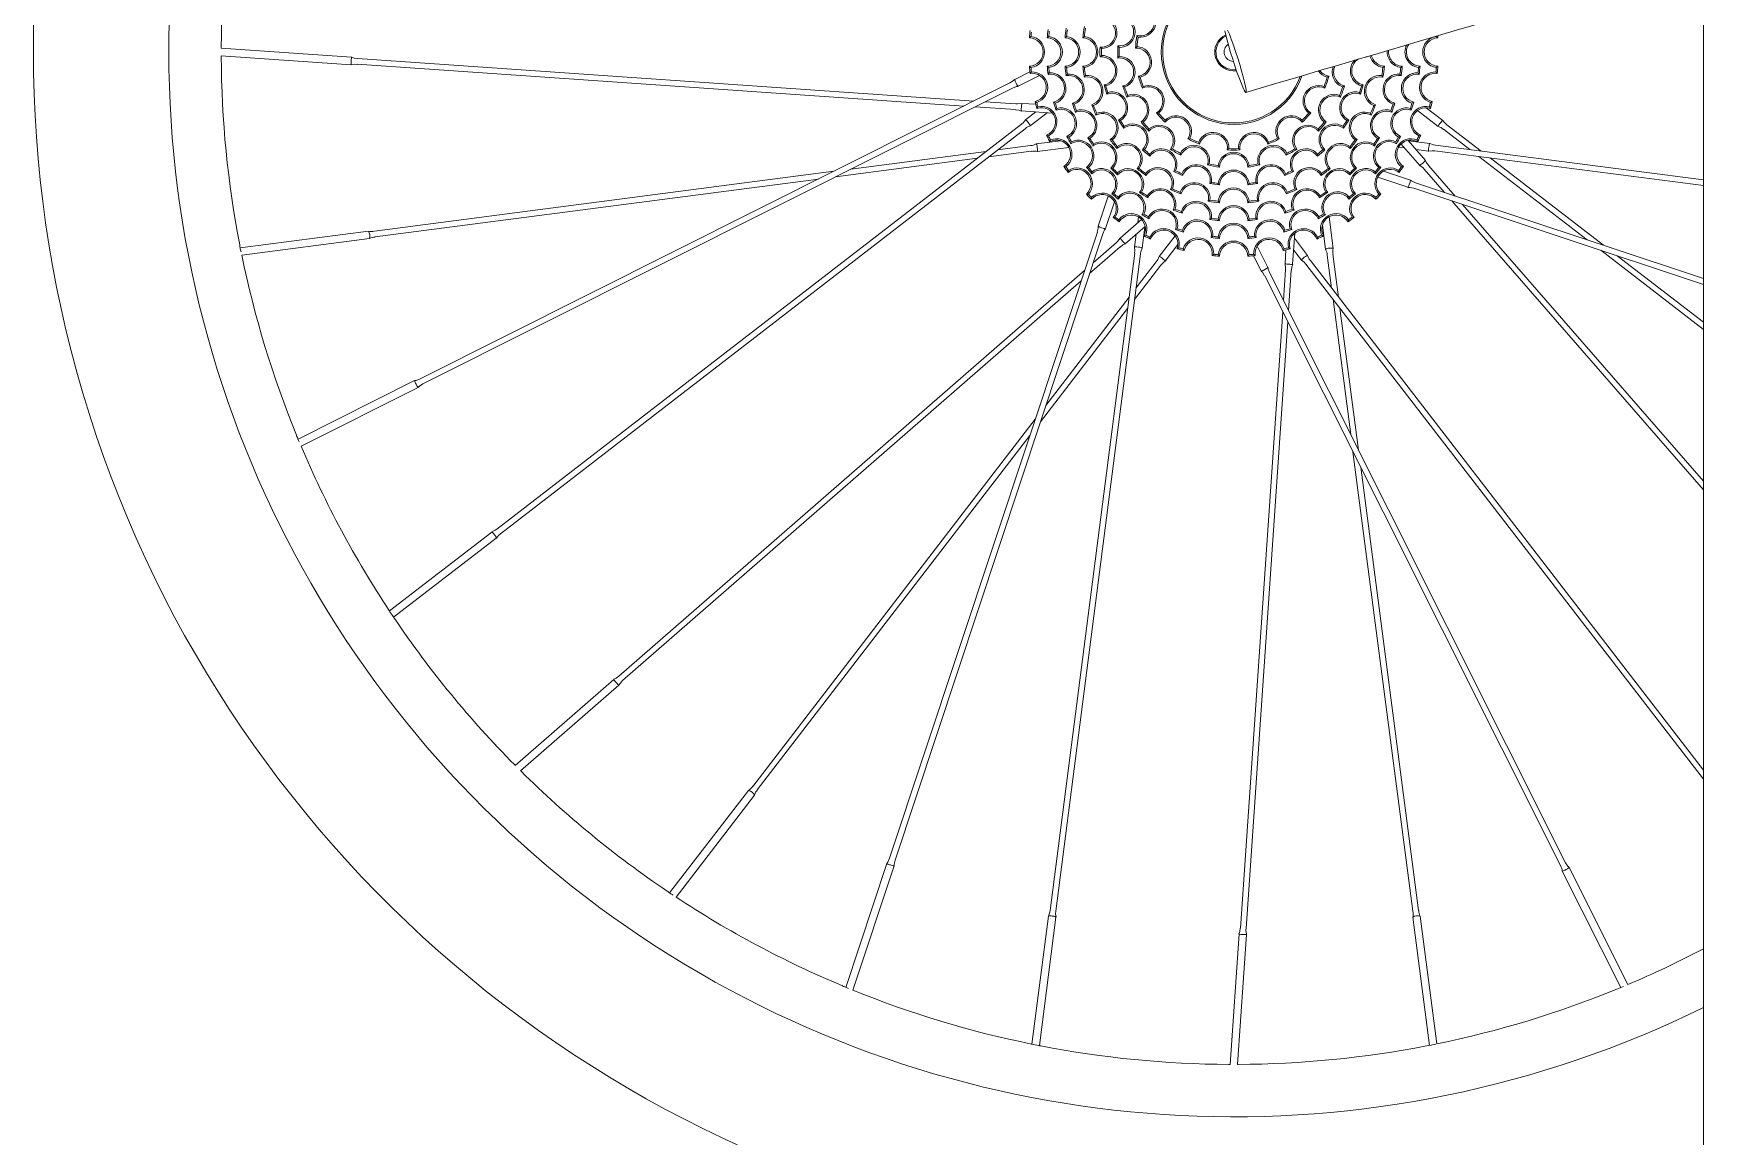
# Model space of a CAD drawing. Header units: millimetres. Extents: x 468 to 13607, y -402 to 3127.
# Drawn here: x 470.2 to 918.4, y 2066.1 to 2362.2 of the extents above; entities that cross this region are included whole.
import ezdxf

# ---------------------------------------------------------------- set-up
doc = ezdxf.new("R2010")
doc.units = ezdxf.units.MM
doc.layers.add('ZANO_R', color=7, linetype='Continuous', lineweight=0)

msp = doc.modelspace()

# ---------------------------------------------------------------- linework, layer by layer
at = {"layer": 'ZANO_R'}
msp.add_line((918.45, 2836.59), (918.45, 2036.59), dxfattribs=at)
at = {"layer": 'ZANO_R', "color": 253}
for p, q in [((555.64, 2355.76), (520.63, 2358.17)), ((737.54, 2361), (737.94, 2361.35)), ((742.31, 2361), (742.72, 2361.35)), ((747.09, 2361), (747.5, 2361.35)), ((751.87, 2361), (752.29, 2361.34)), ((756.48, 2358.51), (756.85, 2358.11)), ((761.26, 2358.81), (761.62, 2358.41)), ((766, 2358.25), (766.4, 2358.62)), ((766.36, 2361.64), (766.67, 2361.19)), ((846.72, 2361.35), (847.13, 2361)), ((520.63, 2356.13), (555.5, 2353.73)), ((557.09, 2353.88), (719.96, 2342.69)), ((722.64, 2344.03), (557.2, 2355.4)), ((737.54, 2353.39), (737.94, 2353.04)), ((742.31, 2353.39), (742.72, 2353.04)), ((747.09, 2353.39), (747.5, 2353.04)), ((751.87, 2353.39), (752.29, 2353.05)), ((756.48, 2355.88), (756.85, 2356.28)), ((761.26, 2355.58), (761.62, 2355.98)), ((828.19, 2355.88), (827.81, 2355.9)), ((832.38, 2353.05), (832.79, 2353.39)), ((837.16, 2353.04), (837.57, 2353.39)), ((841.94, 2353.04), (842.35, 2353.39)), ((846.72, 2353.04), (847.13, 2353.39)), ((732.27, 2348.87), (574.06, 2269.48)), ((737.66, 2351.86), (733.57, 2349.8)), ((734.48, 2347.99), (740.26, 2350.89)), ((737.71, 2351.43), (738.05, 2351.84)), ((742.53, 2351.17), (742.86, 2351.59)), ((747.38, 2350.84), (747.7, 2351.27)), ((752.26, 2350.4), (752.58, 2350.84)), ((766.79, 2350.69), (767.26, 2350.41)), ((817.4, 2350.41), (817.87, 2350.69)), ((832.09, 2350.84), (832.4, 2350.4)), ((836.96, 2351.27), (837.29, 2350.84)), ((841.8, 2351.59), (842.13, 2351.17)), ((846.62, 2351.84), (846.96, 2351.43)), ((574.75, 2268.12), (732.96, 2347.51)), ((757.56, 2348.35), (758.03, 2348.08)), ((758.3, 2345.84), (758.54, 2346.32)), ((762.58, 2348.09), (763.06, 2347.83)), ((763.69, 2345.05), (763.89, 2345.55)), ((767.85, 2347.45), (768.06, 2347.95)), ((816.6, 2347.95), (816.82, 2347.45)), ((820.78, 2345.55), (820.98, 2345.05)), ((821.6, 2347.83), (822.08, 2348.09)), ((826.12, 2346.32), (826.36, 2345.84)), ((826.64, 2348.08), (827.1, 2348.35)), ((722.95, 2342.48), (733.8, 2341.74)), ((733.91, 2343.26), (725.62, 2343.83)), ((735.37, 2341.38), (743.68, 2340.8)), ((739.23, 2343.15), (735.51, 2343.4)), ((739.28, 2341.11), (736.5, 2338.96)), ((737.74, 2337.35), (742.33, 2340.9)), ((739.03, 2343.93), (739.49, 2343.66)), ((739.54, 2342.03), (739.8, 2342.5)), ((744.02, 2343.7), (744.49, 2343.44)), ((744.66, 2341.57), (744.91, 2342.05)), ((749.07, 2343.42), (749.55, 2343.17)), ((749.92, 2340.99), (750.14, 2341.48)), ((754.23, 2343.05), (754.73, 2342.82)), ((755.39, 2340.26), (755.58, 2340.77)), ((771.65, 2340.87), (772.19, 2340.8)), ((812.47, 2340.8), (813.02, 2340.87)), ((829.09, 2340.77), (829.28, 2340.26)), ((829.94, 2342.82), (830.43, 2343.05)), ((834.52, 2341.48), (834.75, 2340.99)), ((835.11, 2343.17), (835.59, 2343.42)), ((839.76, 2342.05), (840, 2341.57)), ((840.18, 2343.44), (840.65, 2343.7)), ((841.68, 2341.47), (847.24, 2337.19)), ((848.48, 2338.8), (844.04, 2342.22)), ((844.86, 2342.5), (845.12, 2342.03)), ((845.17, 2343.66), (845.63, 2343.93)), ((735.41, 2337.8), (594.62, 2229.13)), ((595.55, 2227.92), (736.34, 2336.59)), ((761.46, 2338.91), (761.99, 2338.78)), ((762.88, 2336.71), (762.97, 2337.24)), ((767.49, 2338.46), (768.03, 2338.38)), ((769.57, 2335.98), (769.59, 2336.53)), ((773.93, 2338.33), (773.92, 2338.88)), ((810.74, 2338.88), (810.73, 2338.33)), ((815.08, 2336.53), (815.1, 2335.98)), ((816.64, 2338.38), (817.17, 2338.46)), ((821.69, 2337.24), (821.78, 2336.71)), ((822.68, 2338.78), (823.2, 2338.91)), ((848.64, 2336.44), (855.74, 2330.98)), ((858.74, 2330.59), (849.57, 2337.64)), ((737.83, 2332.06), (728.96, 2330.9)), ((745.91, 2333.37), (739.36, 2332.51)), ((739.62, 2330.5), (748.08, 2331.6)), ((742.14, 2334.88), (742.65, 2334.69)), ((742.97, 2333.09), (743.15, 2333.6)), ((747.58, 2334.54), (748.09, 2334.37)), ((748.63, 2332.57), (748.77, 2333.09)), ((753.22, 2334.14), (753.74, 2334)), ((754.59, 2331.96), (754.69, 2332.49)), ((759.19, 2333.67), (759.73, 2333.58)), ((761.03, 2331.28), (761.08, 2331.81)), ((767.86, 2330.96), (768.4, 2330.98)), ((775.39, 2331.09), (775.93, 2331.21)), ((780.08, 2333.86), (780.6, 2334.02)), ((783.19, 2332.48), (782.96, 2332.97)), ((790.63, 2330.9), (791.04, 2331.26)), ((793.62, 2331.26), (794.04, 2330.9)), ((801.7, 2332.97), (801.47, 2332.48)), ((804.06, 2334.02), (804.59, 2333.86)), ((808.74, 2331.21), (809.27, 2331.09)), ((816.26, 2330.98), (816.8, 2330.96)), ((823.58, 2331.81), (823.63, 2331.28)), ((824.94, 2333.58), (825.47, 2333.67)), ((829.97, 2332.49), (830.08, 2331.96)), ((830.92, 2334), (831.44, 2334.14)), ((835.89, 2333.09), (836.04, 2332.57)), ((836.58, 2334.37), (837.09, 2334.54)), ((836.61, 2331.65), (838.19, 2331.45)), ((837.28, 2332.49), (842.27, 2326.76)), ((843.8, 2328.1), (839.13, 2333.46)), ((844.97, 2332.62), (839.21, 2333.36)), ((841.22, 2331.06), (844.71, 2330.61)), ((841.51, 2333.6), (841.69, 2333.09)), ((842.02, 2334.69), (842.52, 2334.88)), ((918.45, 2322.91), (846.49, 2332.17)), ((685.5, 2323.69), (723.56, 2328.66)), ((725.96, 2330.51), (689.63, 2325.77)), ((726.57, 2329.05), (738.03, 2330.55)), ((746.78, 2326.5), (747.31, 2326.4)), ((769.84, 2329.24), (769.79, 2329.78)), ((778.2, 2329.48), (778.03, 2329.99)), ((785.34, 2326.87), (785.8, 2327.16)), ((788.53, 2326.31), (788.19, 2326.74)), ((796.47, 2326.74), (796.13, 2326.31)), ((798.86, 2327.16), (799.32, 2326.87)), ((806.64, 2329.99), (806.47, 2329.48)), ((814.88, 2329.78), (814.82, 2329.24)), ((837.35, 2326.4), (837.88, 2326.5)), ((851.8, 2318.54), (844.65, 2326.74)), ((846.3, 2330.66), (918.45, 2321.37)), ((858.13, 2329.13), (887.17, 2306.8)), ((891.57, 2305.34), (861.14, 2328.75)), ((685.04, 2325.17), (561.73, 2309.08)), ((561.93, 2307.57), (680.9, 2323.09)), ((747.91, 2324.89), (748, 2325.42)), ((752.86, 2326.24), (753.39, 2326.18)), ((754.27, 2324.52), (754.31, 2325.05)), ((759.33, 2326.01), (759.87, 2326)), ((761.15, 2324.2), (761.13, 2324.73)), ((766.41, 2325.89), (766.95, 2325.95)), ((768.81, 2324.06), (768.72, 2324.59)), ((776.24, 2325.13), (776.76, 2325.3)), ((778.63, 2324.04), (778.42, 2324.54)), ((785.93, 2321.89), (786.38, 2322.2)), ((788.53, 2321.52), (788.19, 2321.94)), ((796.48, 2321.94), (796.14, 2321.52)), ((798.29, 2322.2), (798.73, 2321.89)), ((806.24, 2324.54), (806.03, 2324.04)), ((807.9, 2325.3), (808.42, 2325.13)), ((815.95, 2324.59), (815.86, 2324.06)), ((817.71, 2325.95), (818.25, 2325.89)), ((823.53, 2324.73), (823.52, 2324.2)), ((824.79, 2326), (825.33, 2326.01)), ((830.35, 2325.05), (830.39, 2324.52)), ((830.99, 2323.57), (839.11, 2320.87)), ((831.27, 2326.18), (831.81, 2326.24)), ((839.75, 2322.8), (832.52, 2325.2)), ((836.67, 2325.42), (836.75, 2324.89)), ((918.45, 2296.42), (841.17, 2322.06)), ((843.5, 2325.74), (848.95, 2319.48)), ((752.8, 2319.06), (753.34, 2319.05)), ((754.19, 2317.67), (754.19, 2318.2)), ((758.7, 2318.54), (756.01, 2310.42)), ((759.65, 2319.13), (760.19, 2319.18)), ((761.38, 2317.72), (761.32, 2318.25)), ((767.1, 2319.45), (767.63, 2319.56)), ((769.27, 2318.08), (769.14, 2318.61)), ((775.4, 2320.25), (775.9, 2320.44)), ((778.18, 2319.1), (777.96, 2319.59)), ((785.54, 2317.13), (785.97, 2317.44)), ((798.69, 2317.44), (799.13, 2317.13)), ((806.7, 2319.59), (806.48, 2319.1)), ((808.76, 2320.44), (809.27, 2320.25)), ((815.52, 2318.61), (815.39, 2318.08)), ((817.04, 2319.56), (817.56, 2319.45)), ((823.35, 2318.25), (823.29, 2317.72)), ((824.47, 2319.18), (825.01, 2319.13)), ((830.48, 2318.2), (830.47, 2317.67)), ((831.32, 2319.05), (831.86, 2319.06)), ((840.69, 2320.61), (918.45, 2294.82)), ((757.94, 2309.78), (760.33, 2317.01)), ((760.03, 2312.77), (760.56, 2312.86)), ((766.79, 2312.92), (766.58, 2311.34)), ((767.71, 2313.49), (768.22, 2313.64)), ((769.67, 2312.44), (769.51, 2312.95)), ((776.13, 2314.78), (776.62, 2315)), ((778.55, 2313.93), (778.31, 2314.41)), ((788.53, 2316.73), (788.18, 2317.15)), ((796.48, 2317.15), (796.14, 2316.73)), ((806.35, 2314.41), (806.11, 2313.93)), ((808.04, 2315), (808.53, 2314.78)), ((815.15, 2312.95), (814.99, 2312.44)), ((816.44, 2313.64), (816.96, 2313.49)), ((819.03, 2304.48), (817.93, 2312.95)), ((824.11, 2312.86), (824.64, 2312.77)), ((850.92, 2317.22), (918.45, 2239.73)), ((918.45, 2242.05), (853.76, 2316.28)), ((560.14, 2309.13), (525.73, 2304.64)), ((755.75, 2308.84), (700.02, 2140.83)), ((701.46, 2140.35), (757.2, 2308.36)), ((761.64, 2311.64), (761.54, 2312.17)), ((767.63, 2312.25), (761.9, 2307.26)), ((763.24, 2305.73), (768.6, 2310.4)), ((767.76, 2304.56), (768.5, 2310.31)), ((776.71, 2309.53), (777.18, 2309.77)), ((778.84, 2308.88), (778.58, 2309.35)), ((785.98, 2312.24), (786.4, 2312.57)), ((788.53, 2311.95), (788.18, 2312.37)), ((796.48, 2312.37), (796.14, 2311.95)), ((798.26, 2312.57), (798.69, 2312.24)), ((806.08, 2309.35), (805.82, 2308.88)), ((807.48, 2309.77), (807.96, 2309.53)), ((808.15, 2300.23), (808.72, 2308.54)), ((816.16, 2310.77), (817.02, 2304.22)), ((823.12, 2312.17), (823.03, 2311.64)), ((526.17, 2302.65), (560.41, 2307.11)), ((753.67, 2297.73), (761.88, 2304.88)), ((760.87, 2306.03), (754.62, 2300.57)), ((766.19, 2308.3), (765.74, 2304.82)), ((768.23, 2307.84), (768.74, 2308.02)), ((770.01, 2307.01), (769.82, 2307.51)), ((776.61, 2307.85), (772.33, 2302.28)), ((773.94, 2301.04), (777.35, 2305.49)), ((777.17, 2304.4), (777.64, 2304.67)), ((779.07, 2303.89), (778.79, 2304.35)), ((786.31, 2307.39), (786.73, 2307.73)), ((788.52, 2307.17), (788.18, 2307.58)), ((796.49, 2307.58), (796.14, 2307.17)), ((797.94, 2307.73), (798.36, 2307.39)), ((801.54, 2299.35), (798.64, 2305.12)), ((805.87, 2304.35), (805.6, 2303.89)), ((806.38, 2304.09), (806.12, 2300.37)), ((807.03, 2304.67), (807.49, 2304.4)), ((808.42, 2304.14), (810.57, 2301.36)), ((812.17, 2302.6), (808.63, 2307.19)), ((814.84, 2307.51), (814.65, 2307.01)), ((815.93, 2308.02), (816.43, 2307.84)), ((890.84, 2303.98), (918.45, 2282.74)), ((765.8, 2303.23), (743.08, 2126.83)), ((744.59, 2126.64), (767.31, 2303.04)), ((765.73, 2290.79), (772.78, 2299.96)), ((771.57, 2300.88), (766.12, 2293.79)), ((786.57, 2302.57), (786.98, 2302.91)), ((788.52, 2302.4), (788.18, 2302.81)), ((796.49, 2302.81), (796.14, 2302.4)), ((797.67, 2302.53), (799.72, 2298.43)), ((797.68, 2302.91), (798.1, 2302.57)), ((811.73, 2300.27), (918.45, 2162.01)), ((918.45, 2164.5), (812.93, 2301.2)), ((817.47, 2302.7), (818.63, 2293.83)), ((820.48, 2291.43), (818.98, 2302.9)), ((918.45, 2284.67), (895.24, 2302.52)), ((752.36, 2298.61), (627.34, 2189.66)), ((628.34, 2188.51), (751.41, 2295.76)), ((800.66, 2297.13), (880.05, 2138.92)), ((881.41, 2139.61), (802.02, 2297.82)), ((806.27, 2298.77), (805.7, 2290.49)), ((807.04, 2287.81), (807.79, 2298.67)), ((764.27, 2291.39), (741.94, 2262.35)), ((819.02, 2290.82), (823.76, 2254.5)), ((740.48, 2257.96), (763.88, 2288.39)), ((805.49, 2287.5), (794.13, 2122.06)), ((825.84, 2250.36), (820.87, 2288.43)), ((795.65, 2121.96), (806.84, 2284.82)), ((572.53, 2269), (541.25, 2253.29)), ((542.07, 2251.43), (573.45, 2267.18)), ((739.11, 2258.68), (663.3, 2160.11)), ((664.5, 2159.18), (737.66, 2254.29)), ((824.36, 2249.91), (840.45, 2126.59)), ((841.96, 2126.79), (826.44, 2245.77)), ((593.22, 2228.37), (565.79, 2207.2)), ((566.91, 2205.49), (594.46, 2226.76)), ((625.98, 2188.81), (599.52, 2165.75)), ((600.96, 2164.32), (627.31, 2187.28)), ((662.14, 2159.02), (640.98, 2131.52)), ((642.7, 2130.42), (663.75, 2157.79)), ((699.28, 2139.41), (688.26, 2106.18)), ((690.15, 2105.45), (701.21, 2138.77)), ((898.09, 2106.93), (882.35, 2138.31)), ((880.53, 2137.4), (896.23, 2106.11)), ((742.63, 2125.31), (738.21, 2090.94)), ((740.2, 2090.54), (744.65, 2125.05)), ((840.4, 2125.01), (844.89, 2090.6)), ((846.88, 2091.03), (842.41, 2125.27)), ((793.77, 2120.5), (791.36, 2085.49)), ((793.4, 2085.49), (795.79, 2120.36))]:
    msp.add_line(p, q, dxfattribs=at)
at = {"layer": 'ZANO_R', "color": 253, "flags": 128}
for points in [[(795.64, 2346.34), (803.31, 2348.6), (809.9, 2350.55), (815.4, 2352.18), (819.82, 2353.48), (823.16, 2354.47), (825.72, 2355.22), (828.37, 2356.01), (831.14, 2356.82), (840.69, 2359.64), (851.52, 2362.83), (865.47, 2366.93), (879.72, 2371.1), (894.25, 2375.33), (918.45, 2382.35)], [(789.97, 2362.87), (790.23, 2361.71), (790.59, 2360.32), (791.02, 2358.73), (791.53, 2357.02), (792.08, 2355.25), (792.65, 2353.48), (793.23, 2351.79), (793.8, 2350.23), (794.32, 2348.88), (794.78, 2347.77), (795.16, 2346.96), (795.45, 2346.48), (795.64, 2346.33), (795.71, 2346.54), (795.68, 2347.09), (795.53, 2347.95), (795.27, 2349.11), (794.91, 2350.5), (794.48, 2352.09), (793.97, 2353.8), (793.42, 2355.57)], [(793.42, 2355.57), (792.85, 2357.34), (792.27, 2359.03), (791.7, 2360.59), (791.18, 2361.94), (790.72, 2363.05)], [(520.62, 2358.17), (520.62, 2358.18), (520.63, 2358.39), (520.64, 2358.46), (520.64, 2358.46)], [(520.64, 2355.94), (520.64, 2355.93), (520.63, 2356.05), (520.63, 2356.13)], [(555.5, 2353.73), (555.48, 2353.81), (555.48, 2354.03), (555.49, 2354.36), (555.51, 2354.75), (555.54, 2355.14), (555.58, 2355.47), (555.61, 2355.69), (555.64, 2355.76), (555.64, 2355.76)], [(555.5, 2353.73), (556.66, 2353.89), (557.09, 2353.84)], [(557.2, 2355.44), (556.31, 2355.54), (555.65, 2355.79)], [(733.55, 2349.83), (733.19, 2349.46), (732.27, 2348.88)], [(732.96, 2347.5), (734.09, 2347.91), (734.48, 2347.96)], [(733.8, 2341.7), (734.69, 2341.6), (735.35, 2341.35)], [(735.5, 2343.4), (734.35, 2343.25), (733.91, 2343.3)], [(736.47, 2338.97), (735.95, 2338.28), (735.39, 2337.83)], [(736.36, 2336.57), (736.76, 2336.89), (737.74, 2337.34)], [(736.49, 2338.96), (736.5, 2338.96), (736.59, 2338.93), (736.76, 2338.79), (736.98, 2338.54), (737.23, 2338.24), (737.46, 2337.93), (737.63, 2337.65), (737.73, 2337.45), (737.74, 2337.35), (737.73, 2337.35)], [(847.74, 2338.09), (847.99, 2338.39), (848.22, 2338.63), (848.39, 2338.78), (848.48, 2338.8), (848.49, 2338.79)], [(739.64, 2331.52), (739.68, 2331.14), (739.69, 2330.81), (739.67, 2330.58), (739.62, 2330.5), (739.61, 2330.5)], [(844.71, 2330.61), (844.71, 2330.61), (844.66, 2330.69), (844.65, 2330.91), (844.66, 2331.25), (844.7, 2331.63), (844.76, 2332.02), (844.83, 2332.34), (844.9, 2332.55), (844.97, 2332.62), (844.97, 2332.62)], [(846.5, 2332.2), (845.98, 2332.26), (844.98, 2332.63)], [(842.27, 2326.76), (843.2, 2326.06), (843.47, 2325.71)], [(844.68, 2326.76), (844.12, 2327.47), (843.83, 2328.11)], [(844.72, 2330.58), (845.58, 2330.7), (846.29, 2330.62)], [(841.17, 2322.07), (840.08, 2322.57), (839.77, 2322.82)], [(839.11, 2320.84), (839.62, 2320.84), (840.69, 2320.6)], [(755.97, 2310.42), (755.98, 2309.91), (755.74, 2308.84)], [(757.2, 2308.35), (757.71, 2309.45), (757.95, 2309.76)], [(761.9, 2307.26), (761.19, 2306.33), (760.85, 2306.06)], [(761.9, 2304.85), (762.6, 2305.41), (763.25, 2305.7)], [(765.72, 2304.81), (765.84, 2303.95), (765.76, 2303.23)], [(765.74, 2304.82), (765.74, 2304.82), (765.83, 2304.86), (766.05, 2304.88), (766.38, 2304.87), (766.77, 2304.83), (767.15, 2304.77), (767.48, 2304.7), (767.69, 2304.62), (767.76, 2304.56), (767.76, 2304.56)], [(767.34, 2303.03), (767.4, 2303.54), (767.77, 2304.55)], [(818, 2304.5), (818.39, 2304.54), (818.72, 2304.55), (818.95, 2304.53), (819.03, 2304.48), (819.03, 2304.48)], [(773.23, 2301.78), (773.53, 2301.54), (773.77, 2301.31), (773.91, 2301.14), (773.94, 2301.04), (773.93, 2301.04)], [(806.12, 2300.36), (806.28, 2299.21), (806.23, 2298.78)], [(807.83, 2298.66), (807.93, 2299.56), (808.18, 2300.21)], [(810.56, 2301.33), (811.25, 2300.81), (811.7, 2300.25)], [(810.57, 2301.36), (810.57, 2301.36), (810.59, 2301.45), (810.74, 2301.62), (810.98, 2301.84), (811.29, 2302.09), (811.6, 2302.32), (811.88, 2302.5), (812.08, 2302.6), (812.17, 2302.6), (812.18, 2302.6)], [(812.96, 2301.23), (812.64, 2301.63), (812.19, 2302.6)], [(799.7, 2298.41), (800.06, 2298.06), (800.65, 2297.13)], [(802.03, 2297.82), (801.61, 2298.95), (801.57, 2299.34)], [(574.06, 2269.48), (572.93, 2269.07), (572.53, 2269.02)], [(573.47, 2267.16), (573.82, 2267.52), (574.75, 2268.11)], [(541.54, 2252.6), (541.39, 2252.94), (541.23, 2253.33), (541.08, 2253.71), (540.96, 2254.04), (540.88, 2254.27), (540.84, 2254.39), (540.84, 2254.38)], [(594.59, 2229.15), (594.19, 2228.83), (593.22, 2228.38)], [(594.49, 2226.75), (595.01, 2227.44), (595.57, 2227.89)], [(567.13, 2205.2), (567.09, 2205.25), (566.97, 2205.4), (566.79, 2205.66), (566.56, 2205.98), (566.33, 2206.33), (566.1, 2206.67), (565.92, 2206.97), (565.79, 2207.19), (565.73, 2207.3), (565.73, 2207.29)], [(627.32, 2189.69), (626.61, 2189.13), (625.97, 2188.84)], [(627.31, 2187.28), (627.24, 2187.32), (627.09, 2187.48), (626.86, 2187.72), (626.6, 2188.01), (626.35, 2188.3), (626.14, 2188.56), (626.01, 2188.74), (625.98, 2188.81), (625.98, 2188.81)], [(627.32, 2187.28), (628.02, 2188.21), (628.36, 2188.48)], [(599.53, 2165.74), (599.42, 2165.86), (599.33, 2165.96), (599.33, 2165.96)], [(601.11, 2164.19), (601.08, 2164.21), (600.95, 2164.33)], [(700.01, 2140.83), (699.5, 2139.74), (699.26, 2139.43)], [(701.24, 2138.78), (701.23, 2139.28), (701.47, 2140.35)], [(880.04, 2138.92), (880.46, 2137.79), (880.5, 2137.4)], [(882.37, 2138.34), (882.01, 2138.69), (881.42, 2139.62)], [(641.9, 2130.91), (641.66, 2131.06), (641.3, 2131.3), (640.96, 2131.53), (640.67, 2131.74), (640.46, 2131.9), (640.35, 2131.99), (640.35, 2131.99)], [(743.05, 2126.84), (742.99, 2126.32), (742.62, 2125.32)], [(744.67, 2125.06), (744.55, 2125.92), (744.63, 2126.63)], [(794.09, 2122.07), (793.99, 2121.17), (793.74, 2120.51)], [(795.8, 2120.36), (795.64, 2121.52), (795.69, 2121.95)], [(688.95, 2105.91), (688.77, 2105.97), (688.39, 2106.13), (688, 2106.29), (687.65, 2106.45), (687.38, 2106.57), (687.22, 2106.65), (687.19, 2106.67), (687.24, 2106.64)], [(740.56, 2090.48), (740.57, 2090.48), (740.47, 2090.49), (740.25, 2090.52), (739.91, 2090.57), (739.52, 2090.64), (739.1, 2090.73), (738.71, 2090.81), (738.39, 2090.89), (738.17, 2090.95), (738.08, 2090.97), (738.09, 2090.97)]]:
    msp.add_lwpolyline(points, dxfattribs=at)
at = {"layer": 'ZANO_R', "color": 253}
for centre, radius, start, end in [((792.33, 2357.19), 322.1, 66.9494, 264.4729), ((792.33, 2357.19), 285.75, 63.8099, 180), ((792.33, 2357.19), 271.7, 169.0167, 179.7325), ((792.33, 2357.19), 19.43, 42.2507, 180), ((792.33, 2357.19), 19.05, 42.8501, 339.6792), ((767.27, 2365.34), 3.81, 256.1455, 67.8545), ((767.27, 2365.34), 4.19, 261.7744, 62.2256), ((792.33, 2357.19), 54.93, 173.9751, 176.0249), ((792.33, 2357.19), 54.55, 174.3698, 175.6302), ((792.33, 2357.19), 50.17, 173.1026, 175.6474), ((792.33, 2357.19), 49.78, 173.5365, 175.2135), ((792.33, 2357.19), 45.4, 171.9523, 175.1906), ((792.33, 2357.19), 45.02, 172.4339, 174.7089), ((792.33, 2357.19), 40.64, 170.3734, 174.6266), ((792.33, 2357.19), 40.26, 170.9146, 174.0854), ((756.82, 2362.3), 3.81, 264.8619, 78.7745), ((756.82, 2362.3), 4.19, 270.3775, 73.2589), ((761.69, 2362.6), 3.81, 263.5101, 76.4899), ((761.69, 2362.6), 4.19, 269.0734, 70.9266), ((737.4, 2357.19), 3.81, 271.9875, 88.0125), ((737.4, 2357.19), 4.19, 277.397, 82.603), ((742.17, 2357.19), 3.81, 272.1763, 87.8237), ((742.17, 2357.19), 4.19, 277.6046, 82.3954), ((746.93, 2357.19), 3.81, 272.4047, 87.5953), ((746.93, 2357.19), 4.19, 277.8559, 82.1441), ((751.69, 2357.19), 3.81, 272.6867, 87.3133), ((751.69, 2357.19), 4.19, 278.1662, 81.8338), ((792.33, 2357.19), 35.88, 177.9056, 182.0944), ((792.33, 2357.19), 35.5, 178.5229, 181.4771), ((792.33, 2357.19), 31.12, 177.0202, 182.9798), ((792.33, 2357.19), 30.73, 177.7388, 182.2612), ((792.33, 2357.19), 26.35, 170.291, 177.709), ((766.12, 2354.44), 3.81, 280.1455, 91.8545), ((792.33, 2357.19), 25.97, 171.1504, 176.8496), ((766.12, 2354.44), 4.19, 285.7744, 86.2256), ((792.33, 2357.19), 5.08, 114.7068, 278.6847), ((792.33, 2357.19), 4.76, 115.4603, 277.9838), ((792.33, 2357.19), 2.54, 125.1186, 268.5407), ((837.73, 2357.19), 3.81, 172.5982, 267.5953), ((842.5, 2357.19), 4.19, 152.7827, 262.3954), ((842.5, 2357.19), 3.81, 146.6692, 267.8237), ((847.26, 2357.19), 4.19, 97.397, 262.603), ((847.26, 2357.19), 3.81, 91.9875, 268.0125), ((792.33, 2357.19), 54.93, 3.9751, 4.5176), ((792.33, 2357.19), 285.75, 180, 296.1901), ((792.33, 2357.19), 271.7, 180.2646, 190.9836), ((792.33, 2357.19), 54.93, 183.9751, 186.0249), ((792.33, 2357.19), 50.17, 184.3526, 186.8974), ((792.33, 2357.19), 45.4, 184.8094, 188.0477), ((792.33, 2357.19), 40.64, 185.3734, 189.6266), ((756.82, 2352.09), 3.81, 281.2255, 95.1381), ((756.82, 2352.09), 4.19, 286.7411, 89.6225), ((761.69, 2351.79), 3.81, 283.5101, 96.4899), ((761.69, 2351.79), 4.19, 289.0734, 90.9266), ((792.33, 2357.19), 19.43, 180, 340.6619), ((822.97, 2351.79), 4.19, 159.5346, 250.9266), ((822.97, 2351.79), 3.81, 154.8192, 256.4899), ((827.84, 2352.09), 4.19, 136.3113, 253.2589), ((827.84, 2352.09), 3.81, 121.4777, 258.7745), ((832.97, 2357.19), 4.19, 194.2399, 261.8338), ((832.97, 2357.19), 3.81, 193.977, 267.3133), ((792.33, 2357.19), 40.64, 350.3734, 354.6266), ((837.73, 2357.19), 4.19, 175.094, 262.1441), ((792.33, 2357.19), 45.4, 351.9523, 355.1906), ((792.33, 2357.19), 50.16, 353.1026, 355.6474), ((792.33, 2357.19), 54.93, 353.9751, 356.0249), ((738.22, 2351), 4.8, 194.4186, 218.8765), ((738.24, 2347.66), 3.81, 281.9875, 98.0125), ((792.33, 2357.19), 54.55, 184.3698, 185.6302), ((738.24, 2347.66), 4.19, 287.397, 92.603), ((743.13, 2347.41), 3.81, 283.4263, 99.0737), ((792.33, 2357.19), 49.78, 184.7865, 186.4635), ((743.13, 2347.41), 4.19, 288.8546, 93.6454), ((748.07, 2347.09), 3.81, 285.2619, 100.4524), ((792.33, 2357.19), 45.02, 185.2911, 187.5661), ((748.07, 2347.09), 4.19, 290.713, 95.0013), ((753.08, 2346.68), 3.81, 287.6867, 102.3133), ((792.33, 2357.19), 40.26, 185.9146, 189.0854), ((753.08, 2346.68), 4.19, 293.1662, 96.8338), ((792.33, 2357.19), 26.35, 194.291, 201.709), ((792.33, 2357.19), 25.97, 195.1504, 200.8496), ((818.54, 2354.44), 4.19, 214.6156, 254.2256), ((818.54, 2354.44), 3.81, 216.4886, 259.8545), ((792.33, 2357.19), 25.97, 339.1504, 344.8496), ((792.33, 2357.19), 26.35, 338.291, 345.709), ((831.59, 2346.68), 4.19, 83.1662, 246.8338), ((831.59, 2346.68), 3.81, 77.6867, 252.3133), ((792.33, 2357.19), 40.26, 350.9146, 354.0854), ((836.6, 2347.09), 4.19, 84.9987, 249.287), ((836.6, 2347.09), 3.81, 79.5476, 254.7381), ((792.33, 2357.19), 45.02, 352.4339, 354.7089), ((841.53, 2347.41), 4.19, 86.3546, 251.1454), ((841.53, 2347.41), 3.81, 80.9263, 256.5737), ((792.33, 2357.19), 49.78, 353.5365, 355.2135), ((846.42, 2347.66), 4.19, 87.397, 252.603), ((846.42, 2347.66), 3.81, 81.9875, 258.0125), ((792.33, 2357.19), 54.55, 354.3698, 355.6302), ((792.33, 2357.19), 35.88, 194.2692, 198.4581), ((792.33, 2357.19), 35.5, 194.8866, 197.8407), ((759.7, 2342.29), 3.81, 297.5891, 111.5018), ((759.7, 2342.29), 4.19, 303.1048, 105.9861), ((792.33, 2357.19), 31.12, 197.0202, 202.9798), ((792.33, 2357.19), 30.73, 197.7388, 202.2612), ((765.39, 2341.64), 3.81, 303.5101, 116.4899), ((765.39, 2341.64), 4.19, 309.0734, 110.9266), ((769.51, 2344.02), 3.81, 304.1455, 115.8545), ((769.51, 2344.02), 4.19, 309.7744, 110.2256), ((815.15, 2344.02), 4.19, 69.7744, 230.2256), ((815.15, 2344.02), 3.81, 64.1455, 235.8545), ((819.28, 2341.64), 4.19, 69.0734, 230.9266), ((819.28, 2341.64), 3.81, 63.5101, 236.4899), ((792.33, 2357.19), 30.73, 337.7388, 342.2612), ((824.97, 2342.29), 4.19, 74.0139, 236.8952), ((792.33, 2357.19), 31.12, 337.0202, 342.9798), ((824.97, 2342.29), 3.81, 68.4982, 242.4109), ((792.33, 2357.19), 35.5, 342.1593, 345.1134), ((792.33, 2357.19), 35.88, 341.5419, 345.7308), ((739.9, 2341.83), 4.56, 172.8829, 185.7076), ((739.94, 2342.33), 4.56, 166.4438, 179.2494), ((792.33, 2357.19), 54.93, 193.9751, 196.0249), ((792.33, 2357.19), 54.55, 194.3698, 195.6302), ((740.72, 2338.41), 3.81, 291.9875, 108.0125), ((740.72, 2338.41), 4.19, 297.397, 102.603), ((792.33, 2357.19), 50.17, 195.6026, 198.1474), ((792.33, 2357.19), 49.78, 196.0365, 197.7135), ((745.99, 2338), 3.81, 294.6763, 110.3237), ((745.99, 2338), 4.19, 300.1046, 104.8954), ((792.33, 2357.19), 45.4, 197.6666, 200.9048), ((792.33, 2357.19), 45.02, 198.1482, 200.4232), ((751.43, 2337.5), 3.81, 298.119, 113.3096), ((751.43, 2337.5), 4.19, 303.5701, 107.8584), ((792.33, 2357.19), 40.64, 200.3734, 204.6266), ((792.33, 2357.19), 40.26, 200.9146, 204.0854), ((757.14, 2336.87), 3.81, 302.6867, 117.3133), ((757.14, 2336.87), 4.19, 308.1662, 111.8338), ((792.33, 2357.19), 26.35, 218.291, 225.709), ((792.33, 2357.19), 25.97, 219.1504, 224.8496), ((776.84, 2335.88), 4.19, 333.7744, 134.2256), ((807.82, 2335.88), 4.19, 45.7744, 206.2256), ((792.33, 2357.19), 26.35, 314.291, 321.709), ((792.33, 2357.19), 25.97, 315.1504, 320.8496), ((827.53, 2336.87), 4.19, 68.1662, 231.8338), ((827.53, 2336.87), 3.81, 62.6867, 237.3133), ((833.24, 2337.5), 4.19, 72.1416, 236.4299), ((792.33, 2357.19), 40.26, 335.9146, 339.0854), ((792.33, 2357.19), 40.64, 335.3734, 339.6266), ((833.24, 2337.5), 3.81, 66.6904, 241.881), ((838.68, 2338), 4.19, 75.1046, 239.8954), ((792.33, 2357.19), 45.02, 339.5768, 341.8518), ((792.33, 2357.19), 45.4, 339.0952, 342.3334), ((838.68, 2338), 3.81, 69.6763, 245.3237), ((792.33, 2357.19), 49.78, 342.2865, 343.9635), ((843.95, 2338.41), 4.19, 77.397, 242.603), ((792.33, 2357.19), 50.17, 341.8526, 344.3974), ((843.95, 2338.41), 3.81, 71.9875, 248.0125), ((792.33, 2357.19), 54.55, 344.3698, 345.6302), ((792.33, 2357.19), 54.93, 343.9751, 346.0249), ((792.33, 2357.19), 35.88, 210.6328, 214.8217), ((792.33, 2357.19), 35.5, 211.2502, 214.2043), ((765.22, 2333.7), 3.81, 313.9528, 127.8654), ((765.22, 2333.7), 4.19, 319.4684, 122.3498), ((792.33, 2357.19), 31.12, 217.0202, 222.9798), ((792.33, 2357.19), 30.73, 217.7388, 222.2612), ((772.33, 2333.36), 3.81, 323.5101, 136.4899), ((772.33, 2333.36), 4.19, 329.0734, 130.9266), ((776.84, 2335.88), 3.81, 328.1455, 139.8545), ((786.85, 2331.42), 4.19, 357.7744, 158.2256), ((786.85, 2331.42), 3.81, 352.1455, 163.8545), ((797.81, 2331.42), 4.19, 21.7744, 182.2256), ((797.81, 2331.42), 3.81, 16.1455, 187.8545), ((807.82, 2335.88), 3.81, 40.1455, 211.8545), ((812.33, 2333.36), 4.19, 49.0734, 210.9266), ((812.33, 2333.36), 3.81, 43.5101, 216.4899), ((792.33, 2357.19), 30.73, 317.7388, 322.2612), ((792.33, 2357.19), 31.12, 317.0202, 322.9798), ((819.45, 2333.7), 4.19, 57.6502, 220.5316), ((819.45, 2333.7), 3.81, 52.1346, 226.0472), ((792.33, 2357.19), 35.5, 325.7957, 328.7498), ((792.33, 2357.19), 35.88, 325.1783, 329.3672), ((848.69, 2336.99), 1.45, 130.6838, 172.2651), ((846.58, 2334.38), 2.88, 44.8612, 76.3113), ((851.11, 2340.24), 2.99, 208.8292, 239.349), ((737.84, 2334.98), 2.89, 269.8645, 301.3087), ((738.2, 2331.63), 1.45, 355.6761, 37.2696), ((792.33, 2357.19), 54.93, 203.9751, 206.0249), ((792.33, 2357.19), 54.55, 204.3698, 205.6302), ((744.76, 2329.73), 3.81, 301.9875, 118.0125), ((744.76, 2329.73), 4.19, 307.397, 112.603), ((792.33, 2357.19), 50.17, 206.8526, 209.3974), ((792.33, 2357.19), 49.78, 207.2865, 208.9635), ((750.62, 2329.32), 3.81, 305.9263, 121.5737), ((750.62, 2329.32), 4.19, 311.3546, 116.1454), ((792.33, 2357.19), 45.4, 210.5237, 213.762), ((792.33, 2357.19), 45.02, 211.0053, 213.2804), ((756.83, 2328.89), 3.81, 310.9762, 126.1667), ((756.83, 2328.89), 4.19, 316.4273, 120.7156), ((792.33, 2357.19), 40.64, 215.3734, 219.6266), ((792.33, 2357.19), 40.26, 215.9146, 219.0854), ((763.59, 2328.46), 3.81, 317.6867, 132.3133), ((763.59, 2328.46), 4.19, 323.1662, 126.8338), ((792.33, 2357.19), 35.88, 226.9965, 231.1854), ((792.33, 2357.19), 35.5, 227.6138, 230.568), ((772.93, 2327.01), 4.19, 335.8321, 138.7134), ((772.93, 2327.01), 3.81, 330.3164, 144.229), ((792.33, 2357.19), 31.12, 237.0202, 242.9798), ((792.33, 2357.19), 30.73, 237.7388, 242.2612), ((781.69, 2327.96), 4.19, 349.0734, 150.9266), ((781.69, 2327.96), 3.81, 343.5101, 156.4899), ((792.33, 2357.19), 26.35, 242.291, 249.709), ((792.33, 2357.19), 25.97, 243.1504, 248.8496), ((792.33, 2357.19), 26.35, 266.291, 273.709), ((792.33, 2357.19), 25.97, 267.1504, 272.8496), ((802.97, 2327.96), 4.19, 29.0734, 190.9266), ((802.97, 2327.96), 3.81, 23.5101, 196.4899), ((792.33, 2357.19), 26.35, 290.291, 297.709), ((792.33, 2357.19), 25.97, 291.1504, 296.8496), ((792.33, 2357.19), 31.12, 297.0202, 302.9798), ((792.33, 2357.19), 30.73, 297.7388, 302.2612), ((811.73, 2327.01), 4.19, 41.2866, 204.1679), ((811.73, 2327.01), 3.81, 35.771, 209.6836), ((792.33, 2357.19), 35.88, 308.8146, 313.0035), ((792.33, 2357.19), 35.5, 309.432, 312.3862), ((821.07, 2328.46), 4.19, 53.1662, 216.8338), ((821.07, 2328.46), 3.81, 47.6867, 222.3133), ((792.33, 2357.19), 40.26, 320.9146, 324.0854), ((792.33, 2357.19), 40.64, 320.3734, 324.6266), ((827.83, 2328.89), 4.19, 59.2844, 223.5727), ((827.83, 2328.89), 3.81, 53.8333, 229.0238), ((834.04, 2329.32), 4.19, 63.8546, 228.6454), ((792.33, 2357.19), 45.02, 326.7196, 328.9947), ((792.33, 2357.19), 45.4, 326.238, 329.4763), ((834.04, 2329.32), 3.81, 58.4263, 234.0737), ((839.9, 2329.73), 4.19, 67.397, 232.603), ((792.33, 2357.19), 49.78, 331.0365, 332.7135), ((792.33, 2357.19), 50.17, 330.6026, 333.1474), ((839.9, 2329.73), 3.81, 61.9875, 238.0125), ((792.33, 2357.19), 54.55, 334.3698, 335.6302), ((792.33, 2357.19), 54.93, 333.9751, 336.0249), ((738.78, 2327.62), 2.99, 73.8277, 104.3504), ((792.33, 2357.19), 54.93, 213.9751, 216.0249), ((792.33, 2357.19), 54.55, 214.3698, 215.6302), ((782.22, 2322.77), 4.19, 352.1957, 155.077), ((782.22, 2322.77), 3.81, 346.68, 160.5927), ((792.33, 2357.19), 31.12, 257.0202, 262.9798), ((792.33, 2357.19), 30.73, 257.7388, 262.2612), ((792.33, 2326.08), 4.19, 9.0734, 170.9266), ((792.33, 2326.08), 3.81, 3.5101, 176.4899), ((792.33, 2357.19), 31.12, 277.0202, 282.9798), ((792.33, 2357.19), 30.73, 277.7388, 282.2612), ((802.44, 2322.77), 4.19, 24.923, 187.8043), ((802.44, 2322.77), 3.81, 19.4073, 193.32), ((792.33, 2357.19), 54.55, 324.3698, 325.6302), ((792.33, 2357.19), 54.93, 323.9751, 326.0249), ((839.89, 2330.65), 4.56, 301.4362, 314.2528), ((840.27, 2330.99), 4.56, 307.8851, 320.7041), ((750.25, 2321.89), 3.81, 311.9875, 128.0125), ((750.25, 2321.89), 4.19, 317.397, 122.603), ((792.33, 2357.19), 50.17, 218.1026, 220.6474), ((792.33, 2357.19), 49.78, 218.5365, 220.2135), ((756.86, 2321.72), 3.81, 317.1763, 132.8237), ((756.86, 2321.72), 4.19, 322.6046, 127.3954), ((792.33, 2357.19), 45.4, 223.3809, 226.6191), ((792.33, 2357.19), 45.02, 223.8625, 226.1375), ((764.02, 2321.7), 4.19, 329.2844, 133.5727), ((764.02, 2321.7), 3.81, 323.8333, 139.0238), ((792.33, 2357.19), 40.64, 230.3734, 234.6266), ((792.33, 2357.19), 40.26, 230.9146, 234.0854), ((772.01, 2322), 4.19, 338.1662, 141.8338), ((772.01, 2322), 3.81, 332.6867, 147.3133), ((792.33, 2357.19), 35.88, 243.3601, 247.549), ((792.33, 2357.19), 35.5, 243.9775, 246.9316), ((781.81, 2317.94), 4.19, 353.1662, 156.8338), ((792.33, 2357.19), 35.88, 259.7237, 263.9126), ((792.33, 2357.19), 35.5, 260.3411, 263.2953), ((792.33, 2321.32), 4.19, 8.5593, 171.4407), ((792.33, 2321.32), 3.81, 3.0437, 176.9563), ((792.33, 2357.19), 35.88, 276.0874, 280.2763), ((792.33, 2357.19), 35.5, 276.7047, 279.6589), ((802.85, 2317.94), 4.19, 23.1662, 186.8338), ((792.33, 2357.19), 35.88, 292.451, 296.6399), ((792.33, 2357.19), 35.5, 293.0684, 296.0225), ((812.65, 2322), 4.19, 38.1662, 201.8338), ((812.65, 2322), 3.81, 32.6867, 207.3133), ((792.33, 2357.19), 40.64, 305.3734, 309.6266), ((792.33, 2357.19), 40.26, 305.9146, 309.0854), ((820.64, 2321.7), 4.19, 46.4273, 210.7156), ((820.64, 2321.7), 3.81, 40.9762, 216.1667), ((792.33, 2357.19), 45.4, 313.3809, 316.6191), ((792.33, 2357.19), 45.02, 313.8625, 316.1375), ((827.8, 2321.72), 4.19, 52.6046, 217.3954), ((827.8, 2321.72), 3.81, 47.1763, 222.8237), ((834.41, 2321.89), 4.19, 57.397, 222.603), ((792.33, 2357.19), 49.78, 319.7865, 321.4635), ((792.33, 2357.19), 50.17, 319.3526, 321.8974), ((834.41, 2321.89), 3.81, 51.9875, 228.0125), ((834.98, 2323.31), 4.8, 329.4192, 353.8729), ((792.33, 2357.19), 54.93, 223.9751, 226.0249), ((792.33, 2357.19), 54.55, 224.3698, 225.6302), ((757.03, 2315.12), 4.19, 327.397, 132.603), ((757.03, 2315.12), 3.81, 321.9875, 138.0125), ((792.33, 2357.19), 50.17, 229.3526, 231.8974), ((792.33, 2357.19), 49.78, 229.7865, 231.4635), ((764.46, 2315.48), 4.19, 333.8546, 138.6454), ((764.46, 2315.48), 3.81, 328.4263, 144.0737), ((792.33, 2357.19), 45.4, 236.238, 239.4763), ((792.33, 2357.19), 45.02, 236.7196, 238.9947), ((772.63, 2316.29), 4.19, 342.1416, 146.4299), ((772.63, 2316.29), 3.81, 336.6904, 151.881), ((792.33, 2357.19), 40.64, 245.3734, 249.6266), ((792.33, 2357.19), 40.26, 245.9146, 249.0854), ((781.81, 2317.94), 3.81, 347.6867, 162.3133), ((792.33, 2357.19), 40.26, 260.9146, 264.0854), ((792.33, 2316.55), 4.19, 8.1662, 171.8338), ((792.33, 2316.55), 3.81, 2.6867, 177.3133), ((792.33, 2357.19), 40.26, 275.9146, 279.0854), ((802.85, 2317.94), 3.81, 17.6867, 192.3133), ((792.33, 2357.19), 40.64, 290.3734, 294.6266), ((792.33, 2357.19), 40.26, 290.9146, 294.0854), ((812.03, 2316.29), 4.19, 33.5701, 197.8584), ((812.03, 2316.29), 3.81, 28.119, 203.3096), ((792.33, 2357.19), 45.4, 300.5237, 303.762), ((792.33, 2357.19), 45.02, 301.0053, 303.2804), ((820.2, 2315.48), 4.19, 41.3546, 206.1454), ((820.2, 2315.48), 3.81, 35.9263, 211.5737), ((792.33, 2357.19), 50.17, 308.1026, 310.6474), ((792.33, 2357.19), 49.78, 308.5365, 310.2135), ((827.64, 2315.12), 4.19, 47.397, 212.603), ((827.64, 2315.12), 3.81, 41.9875, 218.0125), ((792.33, 2357.19), 54.93, 313.9751, 316.0249), ((792.33, 2357.19), 54.55, 314.3698, 315.6302), ((792.33, 2357.19), 54.55, 234.3698, 235.6302), ((764.87, 2309.63), 4.19, 337.397, 142.603), ((764.87, 2309.63), 3.81, 331.9875, 148.0125), ((792.33, 2357.19), 50.17, 240.6026, 243.1474), ((792.33, 2357.19), 49.78, 241.0365, 242.7135), ((773.13, 2310.85), 4.19, 345.1046, 149.8954), ((773.13, 2310.85), 3.81, 339.6763, 155.3237), ((792.33, 2357.19), 45.4, 249.0952, 252.3334), ((792.33, 2357.19), 45.02, 249.5768, 251.8518), ((782.23, 2312.93), 4.19, 354.9987, 159.287), ((782.23, 2312.93), 3.81, 349.5476, 164.7381), ((792.33, 2357.19), 40.64, 260.3734, 264.6266), ((792.33, 2311.79), 4.19, 7.8559, 172.1441), ((792.33, 2311.79), 3.81, 2.4047, 177.5953), ((792.33, 2357.19), 40.64, 275.3734, 279.6266), ((802.43, 2312.93), 4.19, 20.713, 185.0013), ((802.43, 2312.93), 3.81, 15.2619, 190.4524), ((792.33, 2357.19), 45.4, 287.6666, 290.9048), ((792.33, 2357.19), 45.02, 288.1482, 290.4232), ((811.53, 2310.85), 4.19, 30.1046, 194.8954), ((811.53, 2310.85), 3.81, 24.6763, 200.3237), ((792.33, 2357.19), 50.17, 296.8526, 299.3974), ((792.33, 2357.19), 49.78, 297.2865, 298.9635), ((819.8, 2309.63), 4.19, 37.397, 202.603), ((819.8, 2309.63), 3.81, 31.9875, 208.0125), ((792.33, 2357.19), 54.55, 304.3698, 305.6302), ((558.09, 2307.84), 2.43, 342.6723, 32.1928), ((560.99, 2312), 2.98, 253.9329, 284.3567), ((758.45, 2314.55), 4.8, 239.4167, 263.8788), ((792.33, 2357.19), 54.93, 233.9751, 236.0249), ((773.55, 2305.58), 4.19, 347.397, 152.603), ((773.55, 2305.58), 3.81, 341.9875, 158.0125), ((792.33, 2357.19), 50.17, 251.8526, 254.3974), ((792.33, 2357.19), 49.78, 252.2865, 253.9635), ((782.55, 2307.99), 4.19, 356.3546, 161.1454), ((782.55, 2307.99), 3.81, 350.9263, 166.5737), ((792.33, 2357.19), 45.4, 261.9523, 265.1906), ((792.33, 2357.19), 45.02, 262.4339, 264.7089), ((792.33, 2307.03), 4.19, 7.6046, 172.3954), ((792.33, 2307.03), 3.81, 2.1763, 177.8237), ((792.33, 2357.19), 45.4, 274.8094, 278.0477), ((792.33, 2357.19), 45.02, 275.2911, 277.5661), ((802.12, 2307.99), 4.19, 18.8546, 183.6454), ((802.12, 2307.99), 3.81, 13.4263, 189.0737), ((792.33, 2357.19), 50.17, 285.6026, 288.1474), ((792.33, 2357.19), 49.78, 286.0365, 287.7135), ((811.12, 2305.58), 4.19, 27.397, 192.603), ((811.12, 2305.58), 3.81, 21.9875, 198.0125), ((792.33, 2357.19), 54.93, 303.9751, 306.0249), ((544.03, 2307.82), 18.58, 187.393, 193.2321), ((561.93, 2304.64), 2.89, 89.8891, 121.3967), ((765.79, 2309.64), 4.56, 211.4357, 224.2512), ((766.12, 2309.26), 4.56, 217.8879, 230.7031), ((792.33, 2357.19), 54.93, 243.9751, 246.0249), ((792.33, 2357.19), 54.55, 244.3698, 245.6302), ((792.33, 2357.19), 54.93, 253.9751, 256.0249), ((792.33, 2357.19), 54.55, 254.3698, 255.6302), ((782.79, 2303.1), 4.19, 357.397, 162.603), ((782.79, 2303.1), 3.81, 351.9875, 168.0125), ((792.33, 2357.19), 50.17, 263.1026, 265.6474), ((792.33, 2357.19), 49.78, 263.5365, 265.2135), ((792.33, 2302.27), 4.19, 7.397, 172.603), ((792.33, 2302.27), 3.81, 1.9875, 178.0125), ((792.33, 2357.19), 50.17, 274.3526, 276.8974), ((792.33, 2357.19), 49.78, 274.7865, 276.4635), ((801.87, 2303.1), 4.19, 17.397, 182.603), ((801.87, 2303.1), 3.81, 11.9875, 188.0125), ((792.33, 2357.19), 54.93, 283.9751, 286.0249), ((792.33, 2357.19), 54.55, 284.3698, 285.6302), ((792.33, 2357.19), 54.93, 293.9751, 296.0249), ((792.33, 2357.19), 54.55, 294.3698, 295.6302), ((817.89, 2303.06), 1.45, 85.6946, 127.2531), ((814.56, 2302.7), 2.88, 359.8397, 31.3368), ((821.9, 2303.64), 2.98, 163.8054, 194.3695), ((792.33, 2357.19), 271.7, 191.5823, 202.2357), ((769.51, 2302.95), 2.88, 314.8602, 346.3097), ((772.13, 2300.84), 1.45, 40.6796, 82.2675), ((775.37, 2298.42), 2.98, 118.8218, 149.356), ((792.33, 2357.19), 54.93, 263.9751, 266.0249), ((792.33, 2357.19), 54.55, 264.3698, 265.6302), ((792.33, 2357.19), 54.93, 273.9751, 276.0249), ((792.33, 2357.19), 54.55, 274.3698, 275.6302), ((807.19, 2304.8), 4.56, 256.4344, 269.2556), ((807.7, 2304.76), 4.56, 262.8846, 275.7041), ((798.53, 2303.08), 4.8, 284.4186, 308.8765), ((574.78, 2269.37), 2.27, 189.4306, 215.3289), ((575.65, 2269.09), 2.92, 200.8479, 220.9184), ((792.33, 2357.19), 271.7, 202.9088, 213.4858), ((592.23, 2226.64), 1.99, 30.469, 60.3126), ((592.54, 2226.24), 1.99, 15.0159, 44.8537), ((792.33, 2357.19), 271.7, 214.0172, 224.7359), ((792.33, 2357.19), 271.7, 225.2655, 235.9859), ((661.6, 2156.66), 2.43, 27.6721, 77.1945), ((660.71, 2161.65), 2.98, 298.9346, 329.3546), ((666.57, 2157.11), 2.89, 134.8753, 166.4118), ((700.6, 2141.26), 2.27, 234.4256, 260.3297), ((701.42, 2141.69), 2.92, 245.8545, 265.912), ((880.43, 2140.52), 2.92, 290.8455, 310.9203), ((880.16, 2139.64), 2.27, 279.437, 305.3193), ((792.33, 2357.19), 271.7, 236.5823, 247.235), ((743.16, 2123.39), 1.99, 75.4672, 105.3164), ((743.65, 2123.32), 1.99, 60.0122, 89.8577), ((837.53, 2125.85), 2.98, 343.9256, 14.3639), ((841.69, 2122.95), 2.43, 72.6715, 122.1964), ((844.88, 2126.79), 2.89, 179.8748, 211.4132), ((795.13, 2125.52), 5.2, 254.794, 277.3258), ((792.33, 2357.19), 271.7, 292.9088, 297.6573), ((792.33, 2357.19), 271.7, 247.9088, 258.4839), ((792.33, 2357.19), 271.7, 281.5823, 292.2361), ((889.35, 2122.92), 18.17, 288.6058, 294.6256), ((792.33, 2357.19), 271.7, 259.0156, 269.7354), ((792.33, 2357.19), 271.7, 270.2643, 280.9837), ((841.65, 2109.24), 18.92, 277.424, 285.0525), ((791.99, 2098.94), 13.47, 266.1283, 267.3319), ((792.71, 2098.36), 12.89, 273.0657, 273.9039)]:
    msp.add_arc(centre, radius, start, end, dxfattribs=at)

doc.saveas('drawing.dxf')
